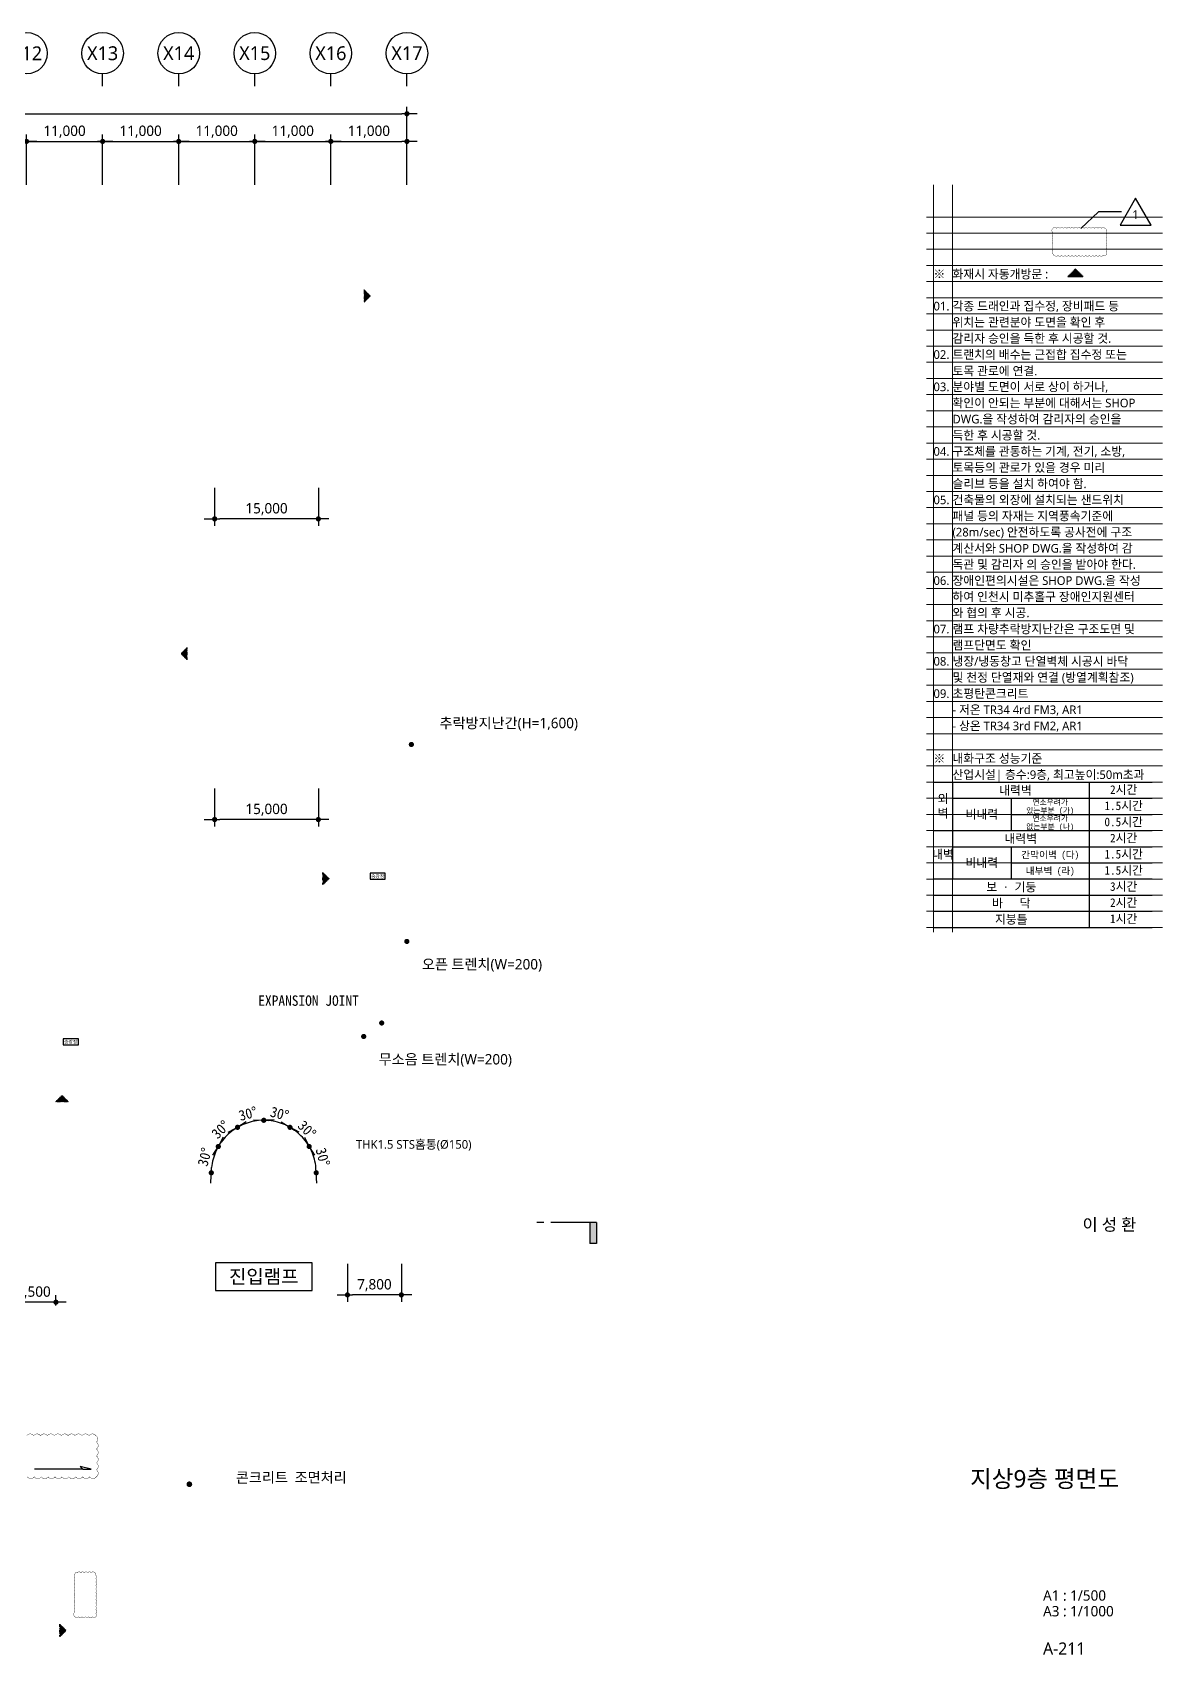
# Model space of a CAD drawing. Header units: millimetres. Extents: x 3546612 to 5615882, y 547008 to 3162891.
# Drawn here: x 4987964 to 5151369, y 2631469 to 2865891 of the extents above; entities that cross this region are included whole.
import ezdxf
from ezdxf.enums import TextEntityAlignment as Align

# ---------------------------------------------------------------- set-up
doc = ezdxf.new("R2010")
doc.units = ezdxf.units.MM
doc.linetypes.add('DASHDOTX2', pattern=[2, 1, -0.5, 0, -0.5])
for name, color, linetype, lineweight in [('A-AXIS-BUBL', 7, 'Continuous', 25), ('A-BORD-TEXT', 3, 'Continuous', 25), ('A-DIMS', 7, 'Continuous', 25), ('A-MKXS-LEAD', 7, 'Continuous', 25), ('A-MKXS-MAK1', 3, 'Continuous', 25), ('A-MKXS-MAK2', 3, 'DASHDOTX2', 25), ('A-MKXS-TEXT1', 3, 'Continuous', 25), ('A-XXXX-SYMB', 7, 'Continuous', 25), ('A-XXXX-TXT2', 3, 'Continuous', 25), ('REV-202205', 20, 'Continuous', 25)]:
    doc.layers.add(name, color=color, linetype=linetype, lineweight=lineweight)
doc.layers.add('A-XXXX-NPLT', color=144, linetype='Continuous', lineweight=15, plot=False)
doc.styles.add('HY울릉도L', font='')
doc.styles.add('XR-평면도$0$맑은 고딕', font='malgun.ttf')
doc.styles.add('돋움', font='')
doc.styles.add('돋움체', font='')
doc.styles.add('맑은 고딕', font='malgun.ttf')
doc.styles.add('맑은고딕', font='malgun.ttf')
doc.styles.get('HY울릉도L').set_extended_font_data('HYwulM')
doc.styles.get('돋움').set_extended_font_data('DotumChe')
doc.styles.get('돋움체').set_extended_font_data('DotumChe')
doc.dimstyles.new('CDIM', dxfattribs={"dimtxt": 3, "dimasz": 1.5, "dimexe": 2, "dimexo": 1, "dimgap": 1, "dimtad": 1, "dimdec": 0, "dimrnd": 0.5, "dimzin": 0, "dimdsep": 32, "dimlunit": 6, "dimtxsty": 'HY울릉도L', "dimblk1": '_CIDOT', "dimblk2": '_CIDOT', "dimsah": 1, "dimcen": 5.5, "dimclrd": 2, "dimclre": 2, "dimclrt": 7, "dimadec": 0, "dimazin": 0, "dimtfac": 1, "dimtdec": 0, "dimtix": 1, "dimtmove": 2, "dimatfit": 1, "dimldrblk": '_CIDOT', "dimfxl": 1, "dimtolj": 1, "dimtzin": 0, "dimlwd": -1, "dimarcsym": 0})

# ---------------------------------------------------------------- blocks, each defined once
blk = doc.blocks.new('_CIDOT')
at = {"color": 0, "linetype": 'ByBlock'}
blk.add_line((2, 0), (-1, 0), dxfattribs=at)
at = {"color": 0, "linetype": 'ByBlock', "const_width": 0.5}
blk.add_lwpolyline([(-0.25, 0, 1), (0.25, 0, 1)], format="xyb", close=True, dxfattribs=at)
blk = doc.blocks.new('*D38')
at = {"layer": 'A-DIMS', "lineweight": -2, "transparency": 16777216}
for p, q in [((236693, 255621), (236693, 262871)), ((247693, 255621), (247693, 262871))]:
    blk.add_line(p, q, dxfattribs=at)
at = {"layer": 'A-DIMS', "transparency": 16777216}
blk.add_line((237443, 261871), (246943, 261871), dxfattribs=at)
at = {"layer": 'A-DIMS', "transparency": 16777216, "xscale": 750, "yscale": 750, "zscale": 750, "rotation": 180}
blk.add_blockref('_CIDOT', (236693, 261871), dxfattribs=at)
at = {"layer": 'A-DIMS', "transparency": 16777216, "xscale": 750, "yscale": 750, "zscale": 750}
blk.add_blockref('_CIDOT', (247693, 261871), dxfattribs=at)
at = {"layer": 'A-DIMS', "color": 3, "transparency": 16777216, "insert": (242193, 263275), "char_height": 1500, "attachment_point": 5, "style": '맑은고딕'}
blk.add_mtext('\\A1;11,000', dxfattribs=at)
blk = doc.blocks.new('*D39')
at = {"layer": 'A-DIMS', "lineweight": -2, "transparency": 16777216}
for p, q in [((247693, 255621), (247693, 262871)), ((258693, 255621), (258693, 262871))]:
    blk.add_line(p, q, dxfattribs=at)
at = {"layer": 'A-DIMS', "transparency": 16777216}
blk.add_line((248443, 261871), (257943, 261871), dxfattribs=at)
at = {"layer": 'A-DIMS', "transparency": 16777216, "xscale": 750, "yscale": 750, "zscale": 750, "rotation": 180}
blk.add_blockref('_CIDOT', (247693, 261871), dxfattribs=at)
at = {"layer": 'A-DIMS', "transparency": 16777216, "xscale": 750, "yscale": 750, "zscale": 750}
blk.add_blockref('_CIDOT', (258693, 261871), dxfattribs=at)
at = {"layer": 'A-DIMS', "color": 3, "transparency": 16777216, "insert": (253193, 263275), "char_height": 1500, "attachment_point": 5, "style": '맑은고딕'}
blk.add_mtext('\\A1;11,000', dxfattribs=at)
blk = doc.blocks.new('*D40')
at = {"layer": 'A-DIMS', "lineweight": -2, "transparency": 16777216}
for p, q in [((258693, 255621), (258693, 262871)), ((269693, 255621), (269693, 262871))]:
    blk.add_line(p, q, dxfattribs=at)
at = {"layer": 'A-DIMS', "transparency": 16777216}
blk.add_line((259443, 261871), (268943, 261871), dxfattribs=at)
at = {"layer": 'A-DIMS', "transparency": 16777216, "xscale": 750, "yscale": 750, "zscale": 750, "rotation": 180}
blk.add_blockref('_CIDOT', (258693, 261871), dxfattribs=at)
at = {"layer": 'A-DIMS', "transparency": 16777216, "xscale": 750, "yscale": 750, "zscale": 750}
blk.add_blockref('_CIDOT', (269693, 261871), dxfattribs=at)
at = {"layer": 'A-DIMS', "color": 3, "transparency": 16777216, "insert": (264193, 263275), "char_height": 1500, "attachment_point": 5, "style": '맑은고딕'}
blk.add_mtext('\\A1;11,000', dxfattribs=at)
blk = doc.blocks.new('*D41')
at = {"layer": 'A-DIMS', "lineweight": -2, "transparency": 16777216}
for p, q in [((269693, 255621), (269693, 262871)), ((280693, 255621), (280693, 262871))]:
    blk.add_line(p, q, dxfattribs=at)
at = {"layer": 'A-DIMS', "transparency": 16777216}
blk.add_line((270443, 261871), (279943, 261871), dxfattribs=at)
at = {"layer": 'A-DIMS', "transparency": 16777216, "xscale": 750, "yscale": 750, "zscale": 750, "rotation": 180}
blk.add_blockref('_CIDOT', (269693, 261871), dxfattribs=at)
at = {"layer": 'A-DIMS', "transparency": 16777216, "xscale": 750, "yscale": 750, "zscale": 750}
blk.add_blockref('_CIDOT', (280693, 261871), dxfattribs=at)
at = {"layer": 'A-DIMS', "color": 3, "transparency": 16777216, "insert": (275193, 263275), "char_height": 1500, "attachment_point": 5, "style": '맑은고딕'}
blk.add_mtext('\\A1;11,000', dxfattribs=at)
blk = doc.blocks.new('*D42')
at = {"layer": 'A-DIMS', "lineweight": -2, "transparency": 16777216}
for p, q in [((280693, 255621), (280693, 262871)), ((291693, 255621), (291693, 262871))]:
    blk.add_line(p, q, dxfattribs=at)
at = {"layer": 'A-DIMS', "transparency": 16777216}
blk.add_line((281443, 261871), (290943, 261871), dxfattribs=at)
at = {"layer": 'A-DIMS', "transparency": 16777216, "xscale": 750, "yscale": 750, "zscale": 750, "rotation": 180}
blk.add_blockref('_CIDOT', (280693, 261871), dxfattribs=at)
at = {"layer": 'A-DIMS', "transparency": 16777216, "xscale": 750, "yscale": 750, "zscale": 750}
blk.add_blockref('_CIDOT', (291693, 261871), dxfattribs=at)
at = {"layer": 'A-DIMS', "color": 3, "transparency": 16777216, "insert": (286193, 263275), "char_height": 1500, "attachment_point": 5, "style": '맑은고딕'}
blk.add_mtext('\\A1;11,000', dxfattribs=at)
blk = doc.blocks.new('*D43')
at = {"layer": 'A-DIMS', "lineweight": -2, "transparency": 16777216}
for p, q in [((126693, 255621), (126693, 266871)), ((302693, 255621), (302693, 266871))]:
    blk.add_line(p, q, dxfattribs=at)
at = {"layer": 'A-DIMS', "transparency": 16777216}
blk.add_line((127443, 265871), (301943, 265871), dxfattribs=at)
at = {"layer": 'A-DIMS', "transparency": 16777216, "xscale": 750, "yscale": 750, "zscale": 750, "rotation": 180}
blk.add_blockref('_CIDOT', (126693, 265871), dxfattribs=at)
at = {"layer": 'A-DIMS', "transparency": 16777216, "xscale": 750, "yscale": 750, "zscale": 750}
blk.add_blockref('_CIDOT', (302693, 265871), dxfattribs=at)
at = {"layer": 'A-DIMS', "color": 3, "transparency": 16777216, "insert": (214693, 267275), "char_height": 1500, "attachment_point": 5, "style": '맑은고딕'}
blk.add_mtext('\\A1;176,000', dxfattribs=at)
blk = doc.blocks.new('*D44')
at = {"layer": 'A-DIMS', "lineweight": -2, "transparency": 16777216}
for p, q in [((291693, 255621), (291693, 262871)), ((302693, 255621), (302693, 262871))]:
    blk.add_line(p, q, dxfattribs=at)
at = {"layer": 'A-DIMS', "transparency": 16777216}
blk.add_line((292443, 261871), (301943, 261871), dxfattribs=at)
at = {"layer": 'A-DIMS', "transparency": 16777216, "xscale": 750, "yscale": 750, "zscale": 750, "rotation": 180}
blk.add_blockref('_CIDOT', (291693, 261871), dxfattribs=at)
at = {"layer": 'A-DIMS', "transparency": 16777216, "xscale": 750, "yscale": 750, "zscale": 750}
blk.add_blockref('_CIDOT', (302693, 261871), dxfattribs=at)
at = {"layer": 'A-DIMS', "color": 3, "transparency": 16777216, "insert": (297193, 263275), "char_height": 1500, "attachment_point": 5, "style": '맑은고딕'}
blk.add_mtext('\\A1;11,000', dxfattribs=at)
blk = doc.blocks.new('*D69')
at = {"layer": 'A-DIMS', "lineweight": -2, "transparency": 16777216}
for p, q in [((5033512, 2687946), (5033512, 2682446)), ((5041312, 2687946), (5041312, 2682446))]:
    blk.add_line(p, q, dxfattribs=at)
at = {"layer": 'A-DIMS', "transparency": 16777216}
blk.add_line((5040562, 2683446), (5034262, 2683446), dxfattribs=at)
at = {"layer": 'A-DIMS', "transparency": 16777216, "xscale": 750, "yscale": 750, "zscale": 750, "rotation": 180}
blk.add_blockref('_CIDOT', (5033512, 2683446), dxfattribs=at)
at = {"layer": 'A-DIMS', "transparency": 16777216, "xscale": 750, "yscale": 750, "zscale": 750}
blk.add_blockref('_CIDOT', (5041312, 2683446), dxfattribs=at)
at = {"layer": 'A-DIMS', "color": 3, "transparency": 16777216, "insert": (5037412, 2684846), "char_height": 1500, "attachment_point": 5, "style": '맑은고딕'}
blk.add_mtext('\\A1;7,800', dxfattribs=at)
blk = doc.blocks.new('*D77')
at = {"layer": 'A-DIMS', "lineweight": -2, "transparency": 16777216}
for p, q in [((5014312, 2756641), (5014312, 2751141)), ((5029312, 2756641), (5029312, 2751141))]:
    blk.add_line(p, q, dxfattribs=at)
at = {"layer": 'A-DIMS', "transparency": 16777216}
blk.add_line((5028562, 2752141), (5015062, 2752141), dxfattribs=at)
at = {"layer": 'A-DIMS', "transparency": 16777216, "xscale": 750, "yscale": 750, "zscale": 750, "rotation": 180}
blk.add_blockref('_CIDOT', (5014312, 2752141), dxfattribs=at)
at = {"layer": 'A-DIMS', "transparency": 16777216, "xscale": 750, "yscale": 750, "zscale": 750}
blk.add_blockref('_CIDOT', (5029312, 2752141), dxfattribs=at)
at = {"layer": 'A-DIMS', "color": 3, "transparency": 16777216, "insert": (5021812, 2753546), "char_height": 1500, "attachment_point": 5, "style": '맑은고딕'}
blk.add_mtext('\\A1;15,000', dxfattribs=at)
blk = doc.blocks.new('*D78')
at = {"layer": 'A-DIMS', "lineweight": -2, "transparency": 16777216}
for p, q in [((5014312, 2800091), (5014312, 2794591)), ((5029312, 2800091), (5029312, 2794591))]:
    blk.add_line(p, q, dxfattribs=at)
at = {"layer": 'A-DIMS', "transparency": 16777216}
blk.add_line((5028562, 2795591), (5015062, 2795591), dxfattribs=at)
at = {"layer": 'A-DIMS', "transparency": 16777216, "xscale": 750, "yscale": 750, "zscale": 750, "rotation": 180}
blk.add_blockref('_CIDOT', (5014312, 2795591), dxfattribs=at)
at = {"layer": 'A-DIMS', "transparency": 16777216, "xscale": 750, "yscale": 750, "zscale": 750}
blk.add_blockref('_CIDOT', (5029312, 2795591), dxfattribs=at)
at = {"layer": 'A-DIMS', "color": 3, "transparency": 16777216, "insert": (5021812, 2796996), "char_height": 1500, "attachment_point": 5, "style": '맑은고딕'}
blk.add_mtext('\\A1;15,000', dxfattribs=at)
blk = doc.blocks.new('*D83')
at = {"layer": 'A-DIMS', "lineweight": -2, "transparency": 16777216}
for p, q in [((4984862, 2681891), (4984862, 2683391)), ((4991362, 2681891), (4991362, 2683391))]:
    blk.add_line(p, q, dxfattribs=at)
at = {"layer": 'A-DIMS', "transparency": 16777216}
blk.add_line((4990612, 2682391), (4985612, 2682391), dxfattribs=at)
at = {"layer": 'A-DIMS', "transparency": 16777216, "xscale": 750, "yscale": 750, "zscale": 750}
for p, rotation in [((4984862, 2682391), 179.9999999999795), ((4991362, 2682391), 359.9999999999795)]:
    blk.add_blockref('_CIDOT', p, dxfattribs=dict(at, rotation=rotation))
at = {"layer": 'A-DIMS', "color": 3, "transparency": 16777216, "insert": (4988112, 2683792), "char_height": 1500, "attachment_point": 5, "style": '맑은고딕'}
blk.add_mtext('\\A1;6,500', dxfattribs=at)
blk = doc.blocks.new('글_진입램프')
at = {"layer": 'A-XXXX-TXT2', "color": 0}
blk.add_lwpolyline([(-7000, -2000), (7000, -2000), (7000, 2000), (-7000, 2000)], close=True, dxfattribs=at)
at = {"layer": 'A-XXXX-TXT2', "style": '맑은고딕'}
blk.add_text('진입램프', height=2000, dxfattribs=at).set_placement((0, 0), align=Align.MIDDLE_CENTER)
blk = doc.blocks.new('글_승강장')
at = {"layer": 'A-XXXX-TXT2', "color": 0, "ltscale": 100}
blk.add_lwpolyline([(-1100, 450), (-1100, -450), (1100, -450), (1100, 450)], close=True, dxfattribs=at)
at = {"layer": 'A-XXXX-TXT2', "ltscale": 100, "style": 'XR-평면도$0$맑은 고딕'}
blk.add_text('승강장', height=500, dxfattribs=at).set_placement((0, 0), align=Align.MIDDLE_CENTER)
blk = doc.blocks.new('*D101')
at = {"layer": 'A-DIMS', "transparency": 16777216}
blk.add_arc((5021412, 2701091), 7587, 35.666, 54.334, dxfattribs=at)
at = {"layer": 'A-DIMS', "transparency": 16777216, "xscale": 750, "yscale": 750, "zscale": 750}
for p, rotation in [((5025205, 2707662), 147.1669975516757), ((5027983, 2704885), 302.8330024483232)]:
    blk.add_blockref('_CIDOT', p, dxfattribs=dict(at, rotation=rotation))
at = {"layer": 'A-DIMS', "color": 3, "transparency": 16777216, "insert": (5027661, 2707341), "char_height": 1500, "attachment_point": 5, "rotation": 315, "style": '돋움'}
blk.add_mtext('\\A1;30°', dxfattribs=at)
blk = doc.blocks.new('*D102')
at = {"layer": 'A-DIMS', "transparency": 16777216}
blk.add_arc((5021412, 2701091), 7587, 5.666, 24.334, dxfattribs=at)
at = {"layer": 'A-DIMS', "transparency": 16777216, "xscale": 750, "yscale": 750, "zscale": 750}
for p, rotation in [((5027983, 2704885), 117.1669978841376), ((5028999, 2701091), 272.8330021158632)]:
    blk.add_blockref('_CIDOT', p, dxfattribs=dict(at, rotation=rotation))
at = {"layer": 'A-DIMS', "color": 3, "transparency": 16777216, "insert": (5029949, 2703379), "char_height": 1500, "attachment_point": 5, "rotation": 285, "style": '돋움'}
blk.add_mtext('\\A1;30°', dxfattribs=at)
blk = doc.blocks.new('*D103')
at = {"layer": 'A-DIMS', "transparency": 16777216}
blk.add_arc((5021412, 2701091), 7587, 65.666, 84.334, dxfattribs=at)
at = {"layer": 'A-DIMS', "transparency": 16777216, "xscale": 750, "yscale": 750, "zscale": 750}
for p, rotation in [((5021412, 2708678), 177.1669975516741), ((5025205, 2707662), 332.833002448326)]:
    blk.add_blockref('_CIDOT', p, dxfattribs=dict(at, rotation=rotation))
at = {"layer": 'A-DIMS', "color": 3, "transparency": 16777216, "insert": (5023699, 2709628), "char_height": 1500, "attachment_point": 5, "rotation": 345, "style": '돋움'}
blk.add_mtext('\\A1;30°', dxfattribs=at)
blk = doc.blocks.new('*D104')
at = {"layer": 'A-DIMS', "transparency": 16777216}
blk.add_arc((5021412, 2701091), 7587, 125.666, 144.334, dxfattribs=at)
at = {"layer": 'A-DIMS', "transparency": 16777216, "xscale": 750, "yscale": 750, "zscale": 750}
for p, rotation in [((5017618, 2707662), 32.83300244832478), ((5014841, 2704885), 237.1669975516753)]:
    blk.add_blockref('_CIDOT', p, dxfattribs=dict(at, rotation=rotation))
at = {"layer": 'A-DIMS', "color": 3, "transparency": 16777216, "insert": (5015162, 2707341), "char_height": 1500, "attachment_point": 5, "rotation": 45, "style": '돋움'}
blk.add_mtext('\\A1;30°', dxfattribs=at)
blk = doc.blocks.new('*D105')
at = {"layer": 'A-DIMS', "transparency": 16777216}
blk.add_arc((5021412, 2701091), 7587, 155.666, 174.334, dxfattribs=at)
at = {"layer": 'A-DIMS', "transparency": 16777216, "xscale": 750, "yscale": 750, "zscale": 750}
for p, rotation in [((5014841, 2704885), 62.83300211586598), ((5013825, 2701091), 267.1669978841339)]:
    blk.add_blockref('_CIDOT', p, dxfattribs=dict(at, rotation=rotation))
at = {"layer": 'A-DIMS', "color": 3, "transparency": 16777216, "insert": (5012875, 2703379), "char_height": 1500, "attachment_point": 5, "rotation": 75, "style": '돋움'}
blk.add_mtext('\\A1;30°', dxfattribs=at)
blk = doc.blocks.new('*D106')
at = {"layer": 'A-DIMS', "transparency": 16777216}
blk.add_arc((5021412, 2701091), 7587, 95.666, 114.334, dxfattribs=at)
at = {"layer": 'A-DIMS', "transparency": 16777216, "xscale": 750, "yscale": 750, "zscale": 750}
for p, rotation in [((5017618, 2707662), 207.1669975516755), ((5021412, 2708678), 2.833002448324425)]:
    blk.add_blockref('_CIDOT', p, dxfattribs=dict(at, rotation=rotation))
at = {"layer": 'A-DIMS', "color": 3, "transparency": 16777216, "insert": (5019124, 2709628), "char_height": 1500, "attachment_point": 5, "rotation": 15, "style": '돋움'}
blk.add_mtext('\\A1;30°', dxfattribs=at)
blk = doc.blocks.new('A$C46A32BF9')
at = {"layer": 'A-MKXS-MAK1'}
blk.add_hatch(color=256, dxfattribs=at).paths.add_polyline_path([(329116, 102621), (330116, 102621), (330116, 105621), (329116, 105621)])
for p, q in [((322486, 105621), (321486, 105621)), ((330116, 105621), (323486, 105621)), ((329116, 105621), (329116, 102621)), ((330116, 105621), (330116, 102621)), ((330116, 102621), (329116, 102621))]:
    blk.add_line(p, q, dxfattribs=at)
blk = doc.blocks.new('NOTE(220317)')
at = {"layer": 'A-XXXX-NPLT'}
for p, q in [((1010649.8, 179732.7), (1010649.8, 175412.7)), ((1010759.8, 179732.7), (1010759.8, 175412.7)), ((1010609.8, 179546.1), (1011974.8, 179546.1)), ((1010609.8, 179452.7), (1011974.8, 179452.7)), ((1010609.8, 179359.4), (1011974.8, 179359.4)), ((1010609.8, 179266.1), (1011974.8, 179266.1)), ((1010609.8, 179172.7), (1011974.8, 179172.7)), ((1010609.8, 179079.4), (1011974.8, 179079.4)), ((1010609.8, 178986.1), (1011974.8, 178986.1)), ((1010609.8, 178892.7), (1011974.8, 178892.7)), ((1010609.8, 178799.4), (1011974.8, 178799.4)), ((1010609.8, 178706.1), (1011974.8, 178706.1)), ((1010609.8, 178612.7), (1011974.8, 178612.7)), ((1010609.8, 178519.4), (1011974.8, 178519.4)), ((1010609.8, 178426.1), (1011974.8, 178426.1)), ((1010609.8, 178332.7), (1011974.8, 178332.7)), ((1010609.8, 178239.4), (1011974.8, 178239.4)), ((1010609.8, 178146.1), (1011974.8, 178146.1)), ((1010609.8, 178052.7), (1011974.8, 178052.7)), ((1010609.8, 177959.4), (1011974.8, 177959.4)), ((1010609.8, 177866.1), (1011974.8, 177866.1)), ((1010609.8, 177772.7), (1011974.8, 177772.7)), ((1010609.8, 177679.4), (1011974.8, 177679.4)), ((1010609.8, 177586.1), (1011974.8, 177586.1)), ((1010609.8, 177492.7), (1011974.8, 177492.7)), ((1010609.8, 177399.4), (1011974.8, 177399.4)), ((1010609.8, 177306.1), (1011974.8, 177306.1)), ((1010609.8, 177212.7), (1011974.8, 177212.7)), ((1010609.8, 177119.4), (1011974.8, 177119.4)), ((1010609.8, 177026.1), (1011974.8, 177026.1)), ((1010609.8, 176932.7), (1011974.8, 176932.7)), ((1010609.8, 176839.4), (1011974.8, 176839.4)), ((1010609.8, 176746.1), (1011974.8, 176746.1)), ((1010609.8, 176652.7), (1011974.8, 176652.7)), ((1010609.8, 176559.4), (1011974.8, 176559.4)), ((1010609.8, 176466.1), (1011974.8, 176466.1)), ((1010609.8, 176372.7), (1011974.8, 176372.7)), ((1010609.8, 176279.4), (1011974.8, 176279.4)), ((1010609.8, 176186.1), (1011974.8, 176186.1)), ((1010609.8, 176092.7), (1011974.8, 176092.7)), ((1010609.8, 175999.4), (1011974.8, 175999.4)), ((1010609.8, 175906.1), (1011974.8, 175906.1)), ((1010609.8, 175812.7), (1011974.8, 175812.7)), ((1010609.8, 175719.4), (1011974.8, 175719.4)), ((1010609.8, 175626.1), (1011974.8, 175626.1)), ((1010609.8, 175532.7), (1011974.8, 175532.7)), ((1010609.8, 175439.4), (1011974.8, 175439.4))]:
    blk.add_line(p, q, dxfattribs=at)
blk = doc.blocks.new('NOTE_평면도')
h = blk.add_hatch(color=240)
h.dxf.hatch_style = 1
h.paths.add_polyline_path([(8008.9, 4986.8), (7986.9, 5008.8), (7964.9, 4986.8)])
for points in [[(7576.5, 3525.6), (8209, 3525.6)], [(7631.5, 3525.6), (7631.5, 3245.6)], [(8026.5, 3525.6), (8026.5, 3105.6)], [(7631.5, 3478.9), (8209, 3478.9)], [(7801.5, 3478.9), (7801.5, 3385.6)], [(7801.5, 3432.3), (8209, 3432.3)], [(7576.5, 3385.6), (8209, 3385.6)], [(7631.5, 3338.9), (8209, 3338.9)], [(7801.5, 3338.9), (7801.5, 3245.6)], [(7801.5, 3292.3), (8209, 3292.3)], [(7576.5, 3245.6), (8209, 3245.6)], [(7576.5, 3198.9), (8209, 3198.9)], [(7576.5, 3152.3), (8209, 3152.3)], [(7576.5, 3105.6), (8209, 3105.6)]]:
    blk.add_lwpolyline(points)
at = {"layer": 'A-MKXS-MAK2', "color": 240}
blk.add_lwpolyline([(8008.9, 4986.8), (7986.9, 5008.8), (7964.9, 4986.8)], close=True, dxfattribs=at)
at = {"layer": 'A-XXXX-TXT2', "style": '맑은 고딕'}
for s, p in [('※', (7576.5, 4993.9)), ('화재시 자동개방문 : ', (7631.5, 4993.9)), ('01.', (7576.5, 4901.4)), ('각종 드래인과 집수정, 장비패드 등', (7631.5, 4901.4)), ('위치는 관련분야 도면을 확인 후', (7631.5, 4854.8)), ('감리자 승인을 득한 후 시공할 것.', (7631.5, 4808.1)), ('02.', (7576.5, 4761.4)), ('트랜치의 배수는 근접합 집수정 또는', (7631.5, 4761.4)), ('토목 관로에 연결.', (7631.5, 4713.9)), ('03.', (7576.5, 4668.1)), ('분야별 도면이 서로 상이 하거나,', (7631.5, 4668.1)), ('확인이 안되는 부분에 대해서는 SHOP', (7631.5, 4621.4)), ('DWG.을 작성하여 감리자의 승인을', (7631.5, 4574.8)), ('득한 후 시공할 것.', (7631.5, 4528.1)), ('04.', (7576.5, 4481.4)), ('구조체를 관통하는 기계, 전기, 소방,', (7631.5, 4481.4)), ('토목등의 관로가 있을 경우 미리', (7631.5, 4434.8)), ('슬리브 등을 설치 하여야 함.', (7631.5, 4388.1)), ('05.', (7576.5, 4341.4)), ('건축물의 외장에 설치되는 샌드위치', (7631.5, 4341.4)), ('패널 등의 자재는 지역풍속기준에', (7631.5, 4294.8)), ('(28m/sec) 안전하도록 공사전에 구조', (7631.5, 4248.1)), ('계산서와 SHOP DWG.을 작성하여 감', (7631.5, 4201.4)), ('독관 및 감리자 의 승인을 받아야 한다.', (7631.5, 4154.8)), ('06.', (7576.5, 4108.1)), ('장애인편의시설은 SHOP DWG.을 작성', (7631.5, 4108.1)), ('하여 인천시 미추홀구 장애인지원센터', (7631.5, 4061.4)), ('와 협의 후 시공.', (7631.5, 4014.8)), ('07.', (7576.5, 3968.1)), ('램프 차량추락방지난간은 구조도면 및', (7631.5, 3968.1)), ('램프단면도 확인', (7631.5, 3921.4)), ('08.', (7576.5, 3874.8)), ('냉장/냉동창고 단열벽체 시공시 바닥', (7631.5, 3874.8)), ('및 천정 단열재와 연결 (방열계획참조)', (7631.5, 3828.1)), ('09.', (7576.5, 3781.4)), ('초평탄콘크리트', (7631.5, 3781.4)), ('- 저온 TR34 4rd FM3, AR1', (7631.5, 3734.8)), ('- 상온 TR34 3rd FM2, AR1', (7631.5, 3688.1)), ('※', (7576.5, 3593.9)), ('내화구조 성능기준', (7631.5, 3593.9)), ('산업시설| 층수:9층, 최고높이:50m초과', (7631.5, 3547.2))]:
    blk.add_text(s, height=25, dxfattribs=at).set_placement(p, align=Align.MIDDLE_LEFT)
at = {"layer": 'A-XXXX-TXT2', "style": '돋움체'}
for s, height, p in [('내력벽', 25, (7813.7, 3501.4)), ('2시간', 25, (8126.5, 3503.9)), ('연소우려가', 16, (7914, 3467.6)), ('1.5시간', 25, (8126.5, 3457.3)), ('비내력', 25, (7716.5, 3432.3)), ('있는부분 (가)', 16, (7914, 3443.6)), ('연소우려가', 16, (7914, 3420.9)), ('0.5시간', 25, (8126.5, 3410.6)), ('내력벽', 25, (7829, 3362.3)), ('없는부분 (나)', 16, (7914, 3396.9)), ('2시간', 25, (8126.5, 3363.9)), ('1.5시간', 25, (8126.5, 3317.3)), ('비내력', 25, (7716.1, 3292.3)), ('간막이벽 (다)', 20, (7914, 3315.6)), ('1.5시간', 25, (8126.5, 3270.6)), ('보 · 기둥', 25, (7801.5, 3222.3)), ('내부벽 (라)', 20, (7914, 3268.9)), ('3시간', 25, (8126.5, 3223.9)), ('바   닥', 25, (7801.5, 3175.6)), ('2시간', 25, (8126.5, 3177.3)), ('지붕틀', 25, (7801.5, 3128.9)), ('1시간', 25, (8126.5, 3130.6))]:
    blk.add_text(s, height=height, dxfattribs=at).set_placement(p, align=Align.MIDDLE_CENTER)
at = {"layer": 'A-XXXX-TXT2', "char_height": 25, "attachment_point": 5, "style": '맑은 고딕'}
for s, width, insert in [('{\\fDotumChe|b0|i0|c129|p49;외\\P벽}', 24.9, (7604, 3455.1)), ('{\\fDotumChe|b0|i0|c129|p49;내벽}', 25, (7604, 3315.6))]:
    blk.add_mtext_dynamic_manual_height_columns(s, width=width, gutter_width=125, heights=[0], dxfattribs=dict(at, insert=insert))
blk = doc.blocks.new('A$C098F3C96')
at = {"layer": 'REV-202205'}
for p, q in [((-3124, 1954), (-5684, -454)), ((225, 1954), (-3124, 1954))]:
    blk.add_line(p, q, dxfattribs=at)
blk.add_lwpolyline([(2252, 3900), (0, 0), (4504, 0)], close=True, dxfattribs=at)
at = {"layer": 'A-BORD-TEXT', "style": '맑은고딕'}
blk.add_text('1', height=1250, dxfattribs=at).set_placement((2227, 1534), align=Align.MIDDLE)
blk = doc.blocks.new('DIM(210222)')
for p, q in [((258693, 269870.6), (258693, 271620.6)), ((269693, 269870.6), (269693, 271620.6)), ((280693, 269870.6), (280693, 271620.6)), ((291693, 269870.6), (291693, 271620.6)), ((302693, 269870.6), (302693, 271620.6))]:
    blk.add_line(p, q)
at = {"layer": 'A-AXIS-BUBL', "ltscale": 0.2}
for centre in [(247693, 274620.6), (258693, 274620.6), (269693, 274620.6), (280693, 274620.6), (291693, 274620.6), (302693, 274620.6)]:
    blk.add_circle(centre, 3000, dxfattribs=at)
at = {"layer": 'A-XXXX-TXT2', "ltscale": 0.2, "style": '맑은고딕'}
for s, p in [('X12', (247693, 274620.6)), ('X13', (258693, 274620.6)), ('X14', (269693, 274620.6)), ('X15', (280693, 274620.6)), ('X16', (291693, 274620.6)), ('X17', (302693, 274620.6))]:
    blk.add_text(s, height=2000, dxfattribs=at).set_placement(p, align=Align.MIDDLE)
at = {"layer": 'A-DIMS'}
for p1, p2, distance, picture, middle in [((126693, 255120.6), (302693, 255120.6), 10750, '*D43', (214693, 267275.5)), ((236693, 255120.6), (247693, 255120.6), 6750, '*D38', (242193, 263275.5)), ((247693, 255120.6), (258693, 255120.6), 6750, '*D39', (253193, 263275.5)), ((258693, 255120.6), (269693, 255120.6), 6750, '*D40', (264193, 263275.5)), ((269693, 255120.6), (280693, 255120.6), 6750, '*D41', (275193, 263275.5)), ((280693, 255120.6), (291693, 255120.6), 6750, '*D42', (286193, 263275.5)), ((291693, 255120.6), (302693, 255120.6), 6750, '*D44', (297193, 263275.5))]:
    dim = blk.add_aligned_dim(p1=p1, p2=p2, distance=distance, dimstyle='CDIM', override={"dimscale": 500, "dimtxsty": '맑은고딕', "dimclrd": 256, "dimclre": 256, "dimclrt": 3}, dxfattribs=at)
    dim.commit()
    dim.dimension.update_dxf_attribs({"geometry": picture, "text_midpoint": middle})

msp = doc.modelspace()

# ---------------------------------------------------------------- hatches: boundary and pattern name
h = msp.add_hatch(color=240)
h.dxf.hatch_style = 1
h.paths.add_polyline_path([(5035912.8, 2826941.3), (5036792.6, 2827821), (5035912.8, 2828700.8)])
h = msp.add_hatch(color=240)
h.dxf.hatch_style = 1
h.paths.add_polyline_path([(5010342.3, 2776991.2), (5009462.6, 2776111.4), (5010342.3, 2775231.7)])
h = msp.add_hatch(color=240)
h.dxf.hatch_style = 1
h.paths.add_polyline_path([(5029941.3, 2744496.2), (5030821.1, 2743616.4), (5029941.3, 2742736.7)])
h = msp.add_hatch(color=240)
h.dxf.hatch_style = 1
h.paths.add_polyline_path([(4991361.9, 2711360.7), (4992241.6, 2712240.5), (4993121.4, 2711360.7)])
h = msp.add_hatch(color=240)
h.dxf.hatch_style = 1
h.paths.add_polyline_path([(4991931.3, 2635841.2), (4992811.1, 2634961.4), (4991931.3, 2634081.7)])

# ---------------------------------------------------------------- linework, layer by layer
at = {"layer": 'A-MKXS-LEAD'}
for points, const_width in [([(5042564.7, 2762991.3, -1), (5042939.7, 2762991.3, -1)], 375), ([(5041914.7, 2734526.8, 1), (5042289.7, 2734526.8, 1)], 375), ([(5038649.3, 2722741.2, -1), (5038274.3, 2722741.2, -1)], 375), ([(5035674.3, 2720791.2, 1), (5036049.3, 2720791.2, 1)], 375), ([(5010447.1, 2656099.2, 1), (5010861.7, 2656057.7, 1)], 400)]:
    msp.add_lwpolyline(points, format="xyb", close=True, dxfattribs=dict(at, const_width=const_width))
at = {"layer": 'A-MKXS-MAK2', "color": 240}
for points in [[(5035912.8, 2826941.3), (5036792.6, 2827821), (5035912.8, 2828700.8)], [(5010342.3, 2776991.2), (5009462.6, 2776111.4), (5010342.3, 2775231.7)], [(5029941.3, 2744496.2), (5030821.1, 2743616.4), (5029941.3, 2742736.7)], [(4991361.9, 2711360.7), (4992241.6, 2712240.5), (4993121.4, 2711360.7)], [(4991931.3, 2635841.2), (4992811.1, 2634961.4), (4991931.3, 2634081.7)]]:
    msp.add_lwpolyline(points, close=True, dxfattribs=at)
at = {"layer": 'A-XXXX-SYMB'}
msp.add_lwpolyline([(4995267.2, 2658251.1), (4996467.2, 2658251.1), (4994867.2, 2658651.1), (4995267.2, 2658251.1), (4988275.4, 2658251.1)], dxfattribs=at)
at = {"layer": 'REV-202205', "const_width": 50}
for points in [[(5135529.6, 2837577.4, -0.52056705), (5136029.6, 2837577.4, -0.52056705), (5136529.6, 2837577.4, -0.52056705), (5137029.6, 2837577.4, -0.52056705), (5137529.6, 2837577.4, -0.52056705), (5138029.6, 2837577.4, -0.52056705), (5138529.6, 2837577.4, -0.52056705), (5139029.6, 2837577.4, -0.52056705), (5139529.6, 2837577.4, -0.52056705), (5140029.6, 2837577.4, -0.52056705), (5140529.6, 2837577.4, -0.52056705), (5141029.6, 2837577.4, -0.52056705), (5141529.6, 2837577.4, -0.52056705), (5142029.6, 2837577.4, -0.52056705), (5142529.6, 2837577.4, -0.52056705), (5143029.6, 2837577.4, -0.52056705), (5143198.4, 2837246.2, -0.52056705), (5143198.4, 2836746.2, -0.52056705), (5143198.4, 2836246.2, -0.52056705), (5143198.4, 2835746.2, -0.52056705), (5143198.4, 2835246.2, -0.52056705), (5143198.4, 2834746.2, -0.52056705), (5143198.4, 2834246.2, -0.52056705), (5143198.4, 2833746.2, -0.52056705), (5142765.1, 2833679.5, -0.52056705), (5142265.1, 2833679.5, -0.52056705), (5141765.1, 2833679.5, -0.52056705), (5141265.1, 2833679.5, -0.52056705), (5140765.1, 2833679.5, -0.52056705), (5140265.1, 2833679.5, -0.52056705), (5139765.1, 2833679.5, -0.52056705), (5139265.1, 2833679.5, -0.52056705), (5138765.1, 2833679.5, -0.52056705), (5138265.1, 2833679.5, -0.52056705), (5137765.1, 2833679.5, -0.52056705), (5137265.1, 2833679.5, -0.52056705), (5136765.1, 2833679.5, -0.52056705), (5136265.1, 2833679.5, -0.52056705), (5135765.1, 2833679.5, -0.52056705), (5135529.6, 2833944.1, -0.52056705), (5135529.6, 2834444.1, -0.52056705), (5135529.6, 2834944.1, -0.52056705), (5135529.6, 2835444.1, -0.52056705), (5135529.6, 2835944.1, -0.52056705), (5135529.6, 2836444.1, -0.52056705), (5135529.6, 2836944.1, -0.52056705)], [(4994111.8, 2636941.2, 0.52056705), (4994611.8, 2636941.2, 0.52056705), (4995111.8, 2636941.2, 0.52056705), (4995611.8, 2636941.2, 0.52056705), (4996111.8, 2636941.2, 0.52056705), (4996611.8, 2636941.2, 0.52056705), (4997111.8, 2636941.2, 0.52056705), (4997111.8, 2637441.2, 0.52056705), (4997111.8, 2637941.2, 0.52056705), (4997111.8, 2638441.2, 0.52056705), (4997111.8, 2638941.2, 0.52056705), (4997111.8, 2639441.2, 0.52056705), (4997111.8, 2639941.2, 0.52056705), (4997111.8, 2640441.2, 0.52056705), (4997111.8, 2640941.2, 0.52056705), (4997111.8, 2641441.2, 0.52056705), (4997111.8, 2641941.2, 0.52056705), (4997111.8, 2642441.2, 0.52056705), (4997111.8, 2642941.2, 0.52056705), (4996961.8, 2643291.2, 0.52056705), (4996461.8, 2643291.2, 0.52056705), (4995961.8, 2643291.2, 0.52056705), (4995461.8, 2643291.2, 0.52056705), (4994961.8, 2643291.2, 0.52056705), (4994461.8, 2643291.2, 0.52056705), (4994111.8, 2643141.2, 0.52056705), (4994111.8, 2642641.2, 0.52056705), (4994111.8, 2642141.2, 0.52056705), (4994111.8, 2641641.2, 0.52056705), (4994111.8, 2641141.2, 0.52056705), (4994111.8, 2640641.2, 0.52056705), (4994111.8, 2640141.2, 0.52056705), (4994111.8, 2639641.2, 0.52056705), (4994111.8, 2639141.2, 0.52056705), (4994111.8, 2638641.2, 0.52056705), (4994111.8, 2638141.2, 0.52056705), (4994111.8, 2637641.2, 0.52056705)]]:
    msp.add_lwpolyline(points, format="xyb", close=True, dxfattribs=at)
msp.add_lwpolyline([(4987132.8, 2663094.3, -0.52056705), (4988132.8, 2663094.3, -0.52056705), (4989132.8, 2663094.3, -0.52056705), (4990132.8, 2663094.3, -0.52056705), (4991132.8, 2663094.3, -0.52056705), (4992132.8, 2663094.3, -0.52056705), (4993132.8, 2663094.3, -0.52056705), (4994132.8, 2663094.3, -0.52056705), (4995132.8, 2663094.3, -0.52056705), (4996132.8, 2663094.3, -0.52056705), (4997132.8, 2663094.3, -0.52056705), (4997212.5, 2662174, -0.52056705), (4997212.5, 2661174, -0.52056705), (4997212.5, 2660174, -0.52056705), (4997212.5, 2659174, -0.52056705), (4997212.5, 2658174, -0.52056705), (4997212.5, 2657174, -0.52056705), (4996229.7, 2657156.8, -0.52056705), (4995229.7, 2657156.8, -0.52056705), (4994229.7, 2657156.8, -0.52056705), (4993229.7, 2657156.8, -0.52056705), (4992229.7, 2657156.8, -0.52056705), (4991229.7, 2657156.8, -0.52056705), (4990229.7, 2657156.8, -0.52056705), (4989229.7, 2657156.8, -0.52056705), (4988229.7, 2657156.8, -0.52056705), (4987229.7, 2657156.8, -0.52056705)], format="xyb", dxfattribs=at)

# ---------------------------------------------------------------- block references
for name, p in [('DIM(210222)', (4739418.8, 2588270.6)), ('A$C46A32BF9', (4739418.8, 2588270.6)), ('A$C098F3C96', (5145213.9, 2838031.4)), ('글_승강장', (5037886.7, 2743958.7)), ('글_승강장', (4993503.2, 2720020.2)), ('글_진입램프', (5021411.8, 2686091.2))]:
    msp.add_blockref(name, p)
for name, p, xscale, yscale, zscale in [('NOTE(220317)', (-20148001.6, -1649435.1), 25, 25, 25), ('NOTE_평면도', (4739418.8, 2581270.6), 50, 50, 50)]:
    msp.add_blockref(name, p, dxfattribs=dict(xscale=xscale, yscale=yscale, zscale=zscale))

# ---------------------------------------------------------------- texts
at = {"layer": 'A-BORD-TEXT', "style": '맑은고딕'}
msp.add_text('이 성 환', height=1750, dxfattribs=at).set_placement((5147561.5, 2692731.8), align=Align.RIGHT)
msp.add_text('지상9층 평면도', height=2500, dxfattribs=at).set_placement((5134306.3, 2656883.1), align=Align.MIDDLE_CENTER)
for s, height, p in [('A1 : 1/500', 1500, (5134091.6, 2639255)), ('A3 : 1/1000', 1500, (5134091.6, 2636987.6)), ('A-211', 1750, (5134091.6, 2631469.4))]:
    msp.add_text(s, height=height, dxfattribs=at).set_placement(p)
at = {"layer": 'A-MKXS-TEXT1'}
for s, height, style, p in [('추락방지난간(H=1,600)', 1500, '맑은고딕', (5046823.1, 2766088.8)), ('오픈 트렌치(W=200)', 1500, '맑은고딕', (5044275.1, 2731231.6)), ('EXPANSION JOINT', 1500, '돋움체', (5020617, 2725973.2)), ('무소음 트렌치(W=200)', 1500, '맑은고딕', (5038034.7, 2717496.1)), ('THK1.5 STS홈통(Ø150)', 1250, '맑은고딕', (5034739.1, 2705196.1)), ('콘크리트 조면처리', 1500, '돋움체', (5017376, 2657066.2))]:
    msp.add_text(s, height=height, dxfattribs=dict(at, style=style)).set_placement(p, align=Align.MIDDLE_LEFT)

# ---------------------------------------------------------------- dimensions: what is measured, and where the dimension line sits
at = {"layer": 'A-DIMS'}
for p1, p2, distance, picture, middle in [((5029311.8, 2800591.2), (5014311.8, 2800591.2), 5000, '*D78', (5021811.8, 2796996.1)), ((5029311.8, 2757141.2), (5014311.8, 2757141.2), 5000, '*D77', (5021811.8, 2753546.1)), ((5041311.8, 2688445.6), (5033511.8, 2688445.6), 5000, '*D69', (5037411.8, 2684846.4)), ((4991361.8, 2681391.2), (4984861.8, 2681391.2), -1000, '*D83', (4988111.8, 2683792))]:
    dim = msp.add_aligned_dim(p1=p1, p2=p2, distance=distance, dimstyle='CDIM', override={"dimscale": 500, "dimtxsty": '맑은고딕', "dimclrd": 256, "dimclre": 256, "dimclrt": 3}, dxfattribs=at)
    dim.commit()
    dim.dimension.update_dxf_attribs({"geometry": picture, "text_midpoint": middle})
for base, line1, line2, picture, middle in [((5020094.3, 2708563.2), ((5021411.8, 2701091.2), (5008561.8, 2723348.1)), ((5021411.8, 2701091.2), (5021411.8, 2726791.2)), '*D106', (5019124.3, 2709628.3)), ((5024006.8, 2708220.9), ((5021411.8, 2701091.2), (5034261.8, 2723348.1)), ((5021411.8, 2701091.2), (5021411.8, 2726791.2)), '*D103', (5023699.3, 2709628.3)), ((5016534.8, 2706903.4), ((5021411.8, 2701091.2), (4999155, 2713941.2)), ((5021411.8, 2701091.2), (5008561.8, 2723348.1)), '*D104', (5015162.2, 2707340.8)), ((5027224, 2705968.2), ((5021411.8, 2701091.2), (5043668.7, 2713941.2)), ((5021411.8, 2701091.2), (5034261.8, 2723348.1)), '*D101', (5027661.4, 2707340.8)), ((5028883.8, 2702408.7), ((4995711.8, 2701091.2), (5047111.8, 2701091.2)), ((5021411.8, 2701091.2), (5043668.7, 2713941.2)), '*D102', (5029948.9, 2703378.7)), ((5014282.1, 2703686.2), ((5047111.8, 2701091.2), (4995711.8, 2701091.2)), ((5021411.8, 2701091.2), (4999155, 2713941.2)), '*D105', (5012874.7, 2703378.7))]:
    dim = msp.add_angular_dim_2l(base=base, line1=line1, line2=line2, dimstyle='CDIM', override={"dimscale": 500, "dimtxsty": '돋움', "dimclrd": 256, "dimclre": 256, "dimclrt": 3}, dxfattribs=at)
    dim.commit()
    dim.dimension.update_dxf_attribs({"geometry": picture, "text_midpoint": middle})

doc.saveas('drawing.dxf')
